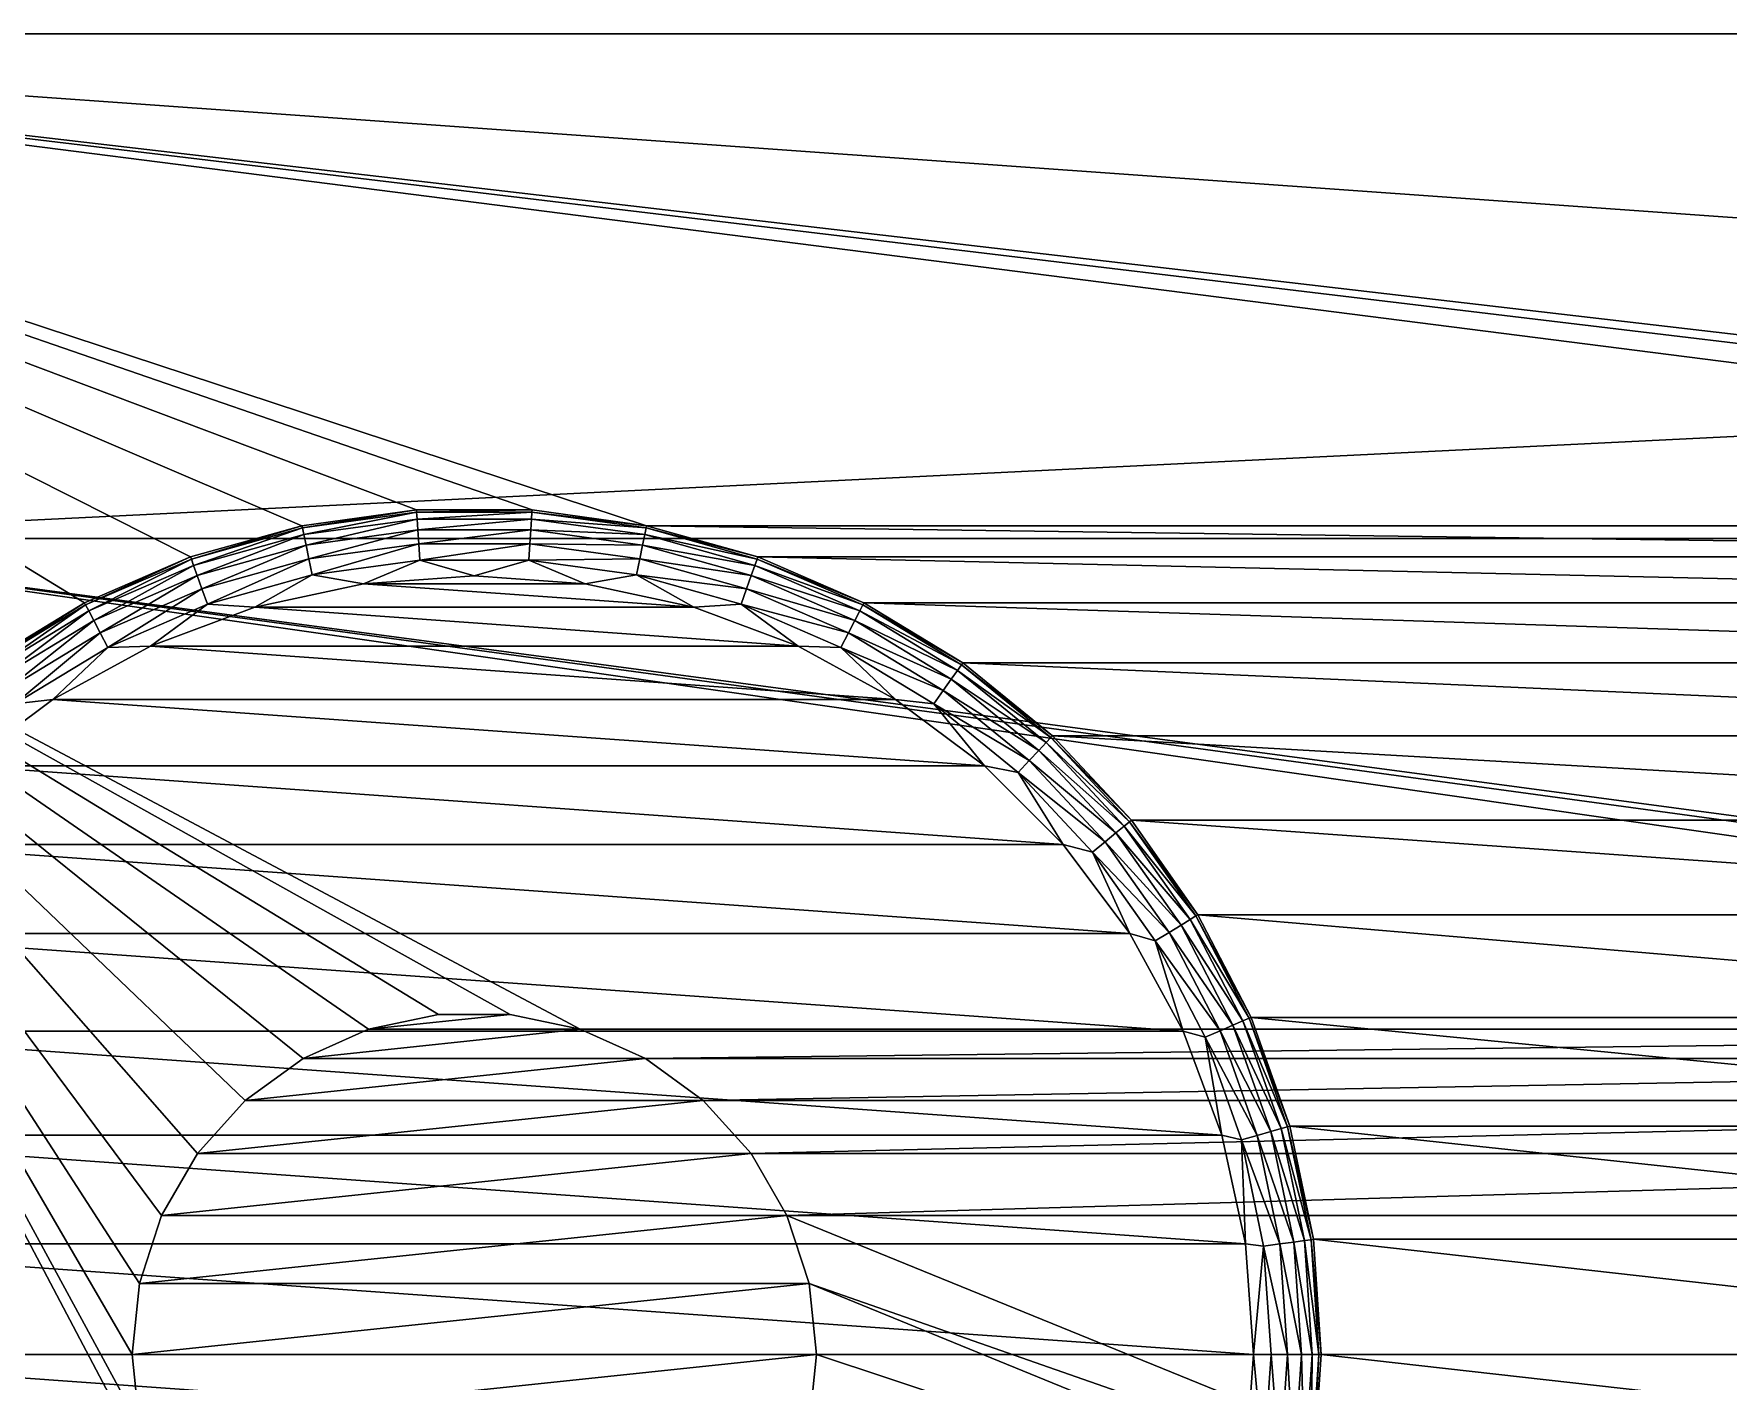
# Model space of a CAD drawing. Extents: x 464 to 15145, y 328 to 7622.
# Drawn here: x 1664 to 3973, y 5786 to 7622 of the extents above; entities that cross this region are included whole.
import ezdxf

# ---------------------------------------------------------------- set-up
doc = ezdxf.new("R2010")
doc.units = 0
doc.layers.get('0').update_dxf_attribs({"linetype": 'CONTINUOUS'})

msp = doc.modelspace()

# ---------------------------------------------------------------- linework, layer by layer
at = {"color": 7}
for points in [[(15145.1, 7622.4), (464.1, 7622.4), (15145.1, 7622.4, -4432), (15145.1, 7622.4)], [(15145.1, 7622.4, -4432), (464.1, 7622.4), (464.1, 7622.4, -4432), (15145.1, 7622.4, -4432)], [(6036.7, 6973.4, -4432), (9572.5, 6973.4, -4432), (464.1, 7622.4, -4432), (6036.7, 6973.4, -4432)], [(464.1, 7622.4, -4432), (9572.5, 6973.4, -4432), (15145.1, 7622.4, -4432), (464.1, 7622.4, -4432)], [(2499.4, 6951.9, -4432), (5723.1, 6951.9, -4432), (464.1, 7622.4, -4432), (2499.4, 6951.9, -4432)], [(464.1, 7622.4, -4432), (5723.1, 6951.9, -4432), (5879.1, 6973.4, -4432), (464.1, 7622.4, -4432)], [(464.1, 7622.4, -4432), (5879.1, 6973.4, -4432), (6036.7, 6973.4, -4432), (464.1, 7622.4, -4432)], [(1599, 6764.8, -4432), (1733.6, 6846.7, -4432), (464.1, 7622.4, -4432), (1599, 6764.8, -4432)], [(464.1, 7622.4, -4432), (1733.6, 6846.7, -4432), (1878.1, 6909.4, -4432), (464.1, 7622.4, -4432)], [(464.1, 7622.4, -4432), (1878.1, 6909.4, -4432), (2029.8, 6951.9, -4432), (464.1, 7622.4, -4432)], [(2029.8, 6951.9, -4432), (2185.8, 6973.4, -4432), (464.1, 7622.4, -4432), (2029.8, 6951.9, -4432)], [(464.1, 7622.4, -4432), (2185.8, 6973.4, -4432), (2343.3, 6973.4, -4432), (464.1, 7622.4, -4432)], [(464.1, 7622.4, -4432), (2343.3, 6973.4, -4432), (2499.4, 6951.9, -4432), (464.1, 7622.4, -4432)], [(1152, 6934.5), (464.1, 7622.4), (15145.1, 7622.4), (1152, 6934.5)], [(1152, 6934.5), (15145.1, 7622.4), (14457.2, 6934.5), (1152, 6934.5)], [(2029.8, 6951.9, -5124.5), (2030.4, 6948.9, -5148.4), (2185.8, 6973.4, -5124.5), (2029.8, 6951.9, -5124.5)], [(2029.8, 6951.9, -4432), (2029.8, 6951.9, -5124.5), (2185.8, 6973.4, -4432), (2029.8, 6951.9, -4432)], [(2185.8, 6973.4, -4432), (2029.8, 6951.9, -5124.5), (2185.8, 6973.4, -5124.5), (2185.8, 6973.4, -4432)], [(2185.8, 6973.4, -5124.5), (2030.4, 6948.9, -5148.4), (2186, 6970.2, -5148.4), (2185.8, 6973.4, -5124.5)], [(2185.8, 6973.4, -5124.5), (2186, 6970.2, -5148.4), (2343.3, 6973.4, -5124.5), (2185.8, 6973.4, -5124.5)], [(2185.8, 6973.4, -4432), (2185.8, 6973.4, -5124.5), (2343.3, 6973.4, -4432), (2185.8, 6973.4, -4432)], [(2343.3, 6973.4, -4432), (2185.8, 6973.4, -5124.5), (2343.3, 6973.4, -5124.5), (2343.3, 6973.4, -4432)], [(2343.3, 6973.4, -5124.5), (2186, 6970.2, -5148.4), (2343.1, 6970.2, -5148.4), (2343.3, 6973.4, -5124.5)], [(2343.3, 6973.4, -5124.5), (2343.1, 6970.2, -5148.4), (2499.4, 6951.9, -5124.5), (2343.3, 6973.4, -5124.5)], [(2343.3, 6973.4, -4432), (2343.3, 6973.4, -5124.5), (2499.4, 6951.9, -4432), (2343.3, 6973.4, -4432)], [(2499.4, 6951.9, -4432), (2343.3, 6973.4, -5124.5), (2499.4, 6951.9, -5124.5), (2499.4, 6951.9, -4432)], [(1878.1, 6909.4, -5124.5), (1879.1, 6906.5, -5148.4), (2029.8, 6951.9, -5124.5), (1878.1, 6909.4, -5124.5)], [(1878.1, 6909.4, -4432), (1878.1, 6909.4, -5124.5), (2029.8, 6951.9, -4432), (1878.1, 6909.4, -4432)], [(2029.8, 6951.9, -4432), (1878.1, 6909.4, -5124.5), (2029.8, 6951.9, -5124.5), (2029.8, 6951.9, -4432)], [(2029.8, 6951.9, -5124.5), (1879.1, 6906.5, -5148.4), (2030.4, 6948.9, -5148.4), (2029.8, 6951.9, -5124.5)], [(2030.4, 6948.9, -5148.4), (2032.3, 6939.8, -5170.7), (2186, 6970.2, -5148.4), (2030.4, 6948.9, -5148.4)], [(2032.3, 6939.8, -5170.7), (2186.7, 6961, -5170.7), (2186, 6970.2, -5148.4), (2032.3, 6939.8, -5170.7)], [(2032.3, 6939.8, -5170.7), (2035.3, 6925.5, -5189.8), (2186.7, 6961, -5170.7), (2032.3, 6939.8, -5170.7)], [(2035.3, 6925.5, -5189.8), (2187.7, 6946.4, -5189.8), (2186.7, 6961, -5170.7), (2035.3, 6925.5, -5189.8)], [(2186, 6970.2, -5148.4), (2186.7, 6961, -5170.7), (2343.1, 6970.2, -5148.4), (2186, 6970.2, -5148.4)], [(2186.7, 6961, -5170.7), (2342.5, 6961, -5170.7), (2343.1, 6970.2, -5148.4), (2186.7, 6961, -5170.7)], [(2186.7, 6961, -5170.7), (2187.7, 6946.4, -5189.8), (2342.5, 6961, -5170.7), (2186.7, 6961, -5170.7)], [(2187.7, 6946.4, -5189.8), (2341.5, 6946.4, -5189.8), (2342.5, 6961, -5170.7), (2187.7, 6946.4, -5189.8)], [(2342.5, 6961, -5170.7), (2341.5, 6946.4, -5189.8), (2496.9, 6939.8, -5170.7), (2342.5, 6961, -5170.7)], [(2343.1, 6970.2, -5148.4), (2342.5, 6961, -5170.7), (2498.8, 6948.9, -5148.4), (2343.1, 6970.2, -5148.4)], [(2342.5, 6961, -5170.7), (2496.9, 6939.8, -5170.7), (2498.8, 6948.9, -5148.4), (2342.5, 6961, -5170.7)], [(2499.4, 6951.9, -5124.5), (2343.1, 6970.2, -5148.4), (2498.8, 6948.9, -5148.4), (2499.4, 6951.9, -5124.5)], [(2499.4, 6951.9, -5124.5), (2498.8, 6948.9, -5148.4), (2651.1, 6909.4, -5124.5), (2499.4, 6951.9, -5124.5)], [(2499.4, 6951.9, -4432), (2499.4, 6951.9, -5124.5), (2651.1, 6909.4, -4432), (2499.4, 6951.9, -4432)], [(2651.1, 6909.4, -4432), (2499.4, 6951.9, -5124.5), (2651.1, 6909.4, -5124.5), (2651.1, 6909.4, -4432)], [(2651.1, 6909.4, -4432), (5571.4, 6909.4, -4432), (2499.4, 6951.9, -4432), (2651.1, 6909.4, -4432)], [(2499.4, 6951.9, -4432), (5571.4, 6909.4, -4432), (5723.1, 6951.9, -4432), (2499.4, 6951.9, -4432)], [(5813.8, 6265.4, -3744.1), (2408.7, 6265.4, -3744.1), (1152, 6934.5, -3744.1), (5813.8, 6265.4, -3744.1)], [(1152, 6934.5, -3744.1), (2408.7, 6265.4, -3744.1), (2313.3, 6285.6, -3744.1), (1152, 6934.5, -3744.1)], [(1152, 6934.5, -3744.1), (2313.3, 6285.6, -3744.1), (2215.8, 6285.6, -3744.1), (1152, 6934.5, -3744.1)], [(14457.2, 6934.5, -3744.1), (6006.6, 6285.6, -3744.1), (1152, 6934.5, -3744.1), (14457.2, 6934.5, -3744.1)], [(1152, 6934.5, -3744.1), (6006.6, 6285.6, -3744.1), (5909.2, 6285.6, -3744.1), (1152, 6934.5, -3744.1)], [(1152, 6934.5, -3744.1), (5909.2, 6285.6, -3744.1), (5813.8, 6265.4, -3744.1), (1152, 6934.5, -3744.1)], [(1152, 6934.5, -3744.1), (1838.6, 5632.3, -3744.1), (1152, 1016, -3744.1), (1152, 6934.5, -3744.1)], [(2215.8, 6285.6, -3744.1), (2120.5, 6265.4, -3744.1), (1152, 6934.5, -3744.1), (2215.8, 6285.6, -3744.1)], [(1152, 6934.5, -3744.1), (2120.5, 6265.4, -3744.1), (2031.4, 6225.7, -3744.1), (1152, 6934.5, -3744.1)], [(1152, 6934.5, -3744.1), (2031.4, 6225.7, -3744.1), (1952.6, 6168.4, -3744.1), (1152, 6934.5, -3744.1)], [(1952.6, 6168.4, -3744.1), (1887.3, 6096, -3744.1), (1152, 6934.5, -3744.1), (1952.6, 6168.4, -3744.1)], [(1152, 6934.5, -3744.1), (1887.3, 6096, -3744.1), (1838.6, 6011.6, -3744.1), (1152, 6934.5, -3744.1)], [(1152, 6934.5, -3744.1), (1838.6, 6011.6, -3744.1), (1808.5, 5918.9, -3744.1), (1152, 6934.5, -3744.1)], [(1808.5, 5918.9, -3744.1), (1798.3, 5821.9, -3744.1), (1152, 6934.5, -3744.1), (1808.5, 5918.9, -3744.1)], [(1152, 6934.5, -3744.1), (1798.3, 5821.9, -3744.1), (1808.5, 5725, -3744.1), (1152, 6934.5, -3744.1)], [(1152, 6934.5, -3744.1), (1808.5, 5725, -3744.1), (1838.6, 5632.3, -3744.1), (1152, 6934.5, -3744.1)], [(1152, 6934.5), (14457.2, 6934.5), (1152, 6934.5, -3744.1), (1152, 6934.5)], [(1152, 6934.5, -3744.1), (14457.2, 6934.5), (14457.2, 6934.5, -3744.1), (1152, 6934.5, -3744.1)], [(1879.1, 6906.5, -5148.4), (1882.2, 6897.8, -5170.7), (2030.4, 6948.9, -5148.4), (1879.1, 6906.5, -5148.4)], [(1882.2, 6897.8, -5170.7), (2032.3, 6939.8, -5170.7), (2030.4, 6948.9, -5148.4), (1882.2, 6897.8, -5170.7)], [(1882.2, 6897.8, -5170.7), (1887.1, 6884, -5189.8), (2032.3, 6939.8, -5170.7), (1882.2, 6897.8, -5170.7)], [(1887.1, 6884, -5189.8), (2035.3, 6925.5, -5189.8), (2032.3, 6939.8, -5170.7), (1887.1, 6884, -5189.8)], [(2035.3, 6925.5, -5189.8), (2039.1, 6906.7, -5204.5), (2187.7, 6946.4, -5189.8), (2035.3, 6925.5, -5189.8)], [(2039.1, 6906.7, -5204.5), (2189, 6927.3, -5204.5), (2187.7, 6946.4, -5189.8), (2039.1, 6906.7, -5204.5)], [(2039.1, 6906.7, -5204.5), (2043.7, 6884.9, -5213.7), (2189, 6927.3, -5204.5), (2039.1, 6906.7, -5204.5)], [(2043.7, 6884.9, -5213.7), (2190.5, 6905.1, -5213.7), (2189, 6927.3, -5204.5), (2043.7, 6884.9, -5213.7)], [(2187.7, 6946.4, -5189.8), (2189, 6927.3, -5204.5), (2341.5, 6946.4, -5189.8), (2187.7, 6946.4, -5189.8)], [(2189, 6927.3, -5204.5), (2340.2, 6927.3, -5204.5), (2341.5, 6946.4, -5189.8), (2189, 6927.3, -5204.5)], [(2189, 6927.3, -5204.5), (2190.5, 6905.1, -5213.7), (2340.2, 6927.3, -5204.5), (2189, 6927.3, -5204.5)], [(2190.5, 6905.1, -5213.7), (2338.7, 6905.1, -5213.7), (2340.2, 6927.3, -5204.5), (2190.5, 6905.1, -5213.7)], [(2340.2, 6927.3, -5204.5), (2338.7, 6905.1, -5213.7), (2490, 6906.7, -5204.5), (2340.2, 6927.3, -5204.5)], [(2341.5, 6946.4, -5189.8), (2340.2, 6927.3, -5204.5), (2493.9, 6925.5, -5189.8), (2341.5, 6946.4, -5189.8)], [(2340.2, 6927.3, -5204.5), (2490, 6906.7, -5204.5), (2493.9, 6925.5, -5189.8), (2340.2, 6927.3, -5204.5)], [(2341.5, 6946.4, -5189.8), (2493.9, 6925.5, -5189.8), (2496.9, 6939.8, -5170.7), (2341.5, 6946.4, -5189.8)], [(2496.9, 6939.8, -5170.7), (2493.9, 6925.5, -5189.8), (2646.9, 6897.8, -5170.7), (2496.9, 6939.8, -5170.7)], [(2498.8, 6948.9, -5148.4), (2496.9, 6939.8, -5170.7), (2650, 6906.5, -5148.4), (2498.8, 6948.9, -5148.4)], [(2496.9, 6939.8, -5170.7), (2646.9, 6897.8, -5170.7), (2650, 6906.5, -5148.4), (2496.9, 6939.8, -5170.7)], [(2651.1, 6909.4, -5124.5), (2498.8, 6948.9, -5148.4), (2650, 6906.5, -5148.4), (2651.1, 6909.4, -5124.5)], [(1733.6, 6846.7, -5124.5), (1735, 6843.9, -5148.4), (1878.1, 6909.4, -5124.5), (1733.6, 6846.7, -5124.5)], [(1733.6, 6846.7, -4432), (1733.6, 6846.7, -5124.5), (1878.1, 6909.4, -4432), (1733.6, 6846.7, -4432)], [(1878.1, 6909.4, -4432), (1733.6, 6846.7, -5124.5), (1878.1, 6909.4, -5124.5), (1878.1, 6909.4, -4432)], [(1878.1, 6909.4, -5124.5), (1735, 6843.9, -5148.4), (1879.1, 6906.5, -5148.4), (1878.1, 6909.4, -5124.5)], [(1735, 6843.9, -5148.4), (1739.3, 6835.7, -5170.7), (1879.1, 6906.5, -5148.4), (1735, 6843.9, -5148.4)], [(1739.3, 6835.7, -5170.7), (1882.2, 6897.8, -5170.7), (1879.1, 6906.5, -5148.4), (1739.3, 6835.7, -5170.7)], [(1887.1, 6884, -5189.8), (1893.5, 6865.9, -5204.5), (2035.3, 6925.5, -5189.8), (1887.1, 6884, -5189.8)], [(1893.5, 6865.9, -5204.5), (2039.1, 6906.7, -5204.5), (2035.3, 6925.5, -5189.8), (1893.5, 6865.9, -5204.5)], [(1893.5, 6865.9, -5204.5), (1901, 6844.9, -5213.7), (2039.1, 6906.7, -5204.5), (1893.5, 6865.9, -5204.5)], [(1901, 6844.9, -5213.7), (2043.7, 6884.9, -5213.7), (2039.1, 6906.7, -5204.5), (1901, 6844.9, -5213.7)], [(2043.7, 6884.9, -5213.7), (2113.5, 6872.9, -5216.8), (2190.5, 6905.1, -5213.7), (2043.7, 6884.9, -5213.7)], [(2113.5, 6872.9, -5216.8), (2264.6, 6883.7, -5216.8), (2190.5, 6905.1, -5213.7), (2113.5, 6872.9, -5216.8)], [(2190.5, 6905.1, -5213.7), (2264.6, 6883.7, -5216.8), (2338.7, 6905.1, -5213.7), (2190.5, 6905.1, -5213.7)], [(2264.6, 6883.7, -5216.8), (2415.7, 6872.9, -5216.8), (2338.7, 6905.1, -5213.7), (2264.6, 6883.7, -5216.8)], [(2338.7, 6905.1, -5213.7), (2485.5, 6884.9, -5213.7), (2490, 6906.7, -5204.5), (2338.7, 6905.1, -5213.7)], [(2338.7, 6905.1, -5213.7), (2415.7, 6872.9, -5216.8), (2485.5, 6884.9, -5213.7), (2338.7, 6905.1, -5213.7)], [(2490, 6906.7, -5204.5), (2485.5, 6884.9, -5213.7), (2635.6, 6865.9, -5204.5), (2490, 6906.7, -5204.5)], [(2493.9, 6925.5, -5189.8), (2490, 6906.7, -5204.5), (2642, 6884, -5189.8), (2493.9, 6925.5, -5189.8)], [(2490, 6906.7, -5204.5), (2635.6, 6865.9, -5204.5), (2642, 6884, -5189.8), (2490, 6906.7, -5204.5)], [(2493.9, 6925.5, -5189.8), (2642, 6884, -5189.8), (2646.9, 6897.8, -5170.7), (2493.9, 6925.5, -5189.8)], [(2650, 6906.5, -5148.4), (2646.9, 6897.8, -5170.7), (2794.1, 6843.9, -5148.4), (2650, 6906.5, -5148.4)], [(2651.1, 6909.4, -5124.5), (2650, 6906.5, -5148.4), (2795.6, 6846.7, -5124.5), (2651.1, 6909.4, -5124.5)], [(2795.6, 6846.7, -5124.5), (2650, 6906.5, -5148.4), (2794.1, 6843.9, -5148.4), (2795.6, 6846.7, -5124.5)], [(2651.1, 6909.4, -4432), (2651.1, 6909.4, -5124.5), (2795.6, 6846.7, -4432), (2651.1, 6909.4, -4432)], [(2795.6, 6846.7, -4432), (2651.1, 6909.4, -5124.5), (2795.6, 6846.7, -5124.5), (2795.6, 6846.7, -4432)], [(2795.6, 6846.7, -4432), (5426.9, 6846.7, -4432), (2651.1, 6909.4, -4432), (2795.6, 6846.7, -4432)], [(2651.1, 6909.4, -4432), (5426.9, 6846.7, -4432), (5571.4, 6909.4, -4432), (2651.1, 6909.4, -4432)], [(1739.3, 6835.7, -5170.7), (1746, 6822.7, -5189.8), (1882.2, 6897.8, -5170.7), (1739.3, 6835.7, -5170.7)], [(1746, 6822.7, -5189.8), (1887.1, 6884, -5189.8), (1882.2, 6897.8, -5170.7), (1746, 6822.7, -5189.8)], [(1746, 6822.7, -5189.8), (1754.8, 6805.7, -5204.5), (1887.1, 6884, -5189.8), (1746, 6822.7, -5189.8)], [(1754.8, 6805.7, -5204.5), (1893.5, 6865.9, -5204.5), (1887.1, 6884, -5189.8), (1754.8, 6805.7, -5204.5)], [(1901, 6844.9, -5213.7), (1965.4, 6840.7, -5216.8), (2043.7, 6884.9, -5213.7), (1901, 6844.9, -5213.7)], [(1965.4, 6840.7, -5216.8), (2113.5, 6872.9, -5216.8), (2043.7, 6884.9, -5213.7), (1965.4, 6840.7, -5216.8)], [(2113.5, 6872.9, -5216.8), (2415.7, 6872.9, -5216.8), (2264.6, 6883.7, -5216.8), (2113.5, 6872.9, -5216.8)], [(2415.7, 6872.9, -5216.8), (2563.7, 6840.7, -5216.8), (2485.5, 6884.9, -5213.7), (2415.7, 6872.9, -5216.8)], [(2485.5, 6884.9, -5213.7), (2563.7, 6840.7, -5216.8), (2628.2, 6844.9, -5213.7), (2485.5, 6884.9, -5213.7)], [(2485.5, 6884.9, -5213.7), (2628.2, 6844.9, -5213.7), (2635.6, 6865.9, -5204.5), (2485.5, 6884.9, -5213.7)], [(2642, 6884, -5189.8), (2635.6, 6865.9, -5204.5), (2783.1, 6822.7, -5189.8), (2642, 6884, -5189.8)], [(2646.9, 6897.8, -5170.7), (2642, 6884, -5189.8), (2789.9, 6835.7, -5170.7), (2646.9, 6897.8, -5170.7)], [(2642, 6884, -5189.8), (2783.1, 6822.7, -5189.8), (2789.9, 6835.7, -5170.7), (2642, 6884, -5189.8)], [(2646.9, 6897.8, -5170.7), (2789.9, 6835.7, -5170.7), (2794.1, 6843.9, -5148.4), (2646.9, 6897.8, -5170.7)], [(1754.8, 6805.7, -5204.5), (1765.1, 6785.9, -5213.7), (1893.5, 6865.9, -5204.5), (1754.8, 6805.7, -5204.5)], [(1765.1, 6785.9, -5213.7), (1901, 6844.9, -5213.7), (1893.5, 6865.9, -5204.5), (1765.1, 6785.9, -5213.7)], [(1965.4, 6840.7, -5216.8), (2563.7, 6840.7, -5216.8), (2113.5, 6872.9, -5216.8), (1965.4, 6840.7, -5216.8)], [(2113.5, 6872.9, -5216.8), (2563.7, 6840.7, -5216.8), (2415.7, 6872.9, -5216.8), (2113.5, 6872.9, -5216.8)], [(2635.6, 6865.9, -5204.5), (2628.2, 6844.9, -5213.7), (2774.3, 6805.7, -5204.5), (2635.6, 6865.9, -5204.5)], [(2635.6, 6865.9, -5204.5), (2774.3, 6805.7, -5204.5), (2783.1, 6822.7, -5189.8), (2635.6, 6865.9, -5204.5)], [(1599, 6764.8, -5124.5), (1600.8, 6762.3, -5148.4), (1733.6, 6846.7, -5124.5), (1599, 6764.8, -5124.5)], [(1599, 6764.8, -4432), (1599, 6764.8, -5124.5), (1733.6, 6846.7, -4432), (1599, 6764.8, -4432)], [(1733.6, 6846.7, -4432), (1599, 6764.8, -5124.5), (1733.6, 6846.7, -5124.5), (1733.6, 6846.7, -4432)], [(1733.6, 6846.7, -5124.5), (1600.8, 6762.3, -5148.4), (1735, 6843.9, -5148.4), (1733.6, 6846.7, -5124.5)], [(1600.8, 6762.3, -5148.4), (1606.1, 6754.7, -5170.7), (1735, 6843.9, -5148.4), (1600.8, 6762.3, -5148.4)], [(1606.1, 6754.7, -5170.7), (1739.3, 6835.7, -5170.7), (1735, 6843.9, -5148.4), (1606.1, 6754.7, -5170.7)], [(1606.1, 6754.7, -5170.7), (1614.6, 6742.7, -5189.8), (1739.3, 6835.7, -5170.7), (1606.1, 6754.7, -5170.7)], [(1614.6, 6742.7, -5189.8), (1746, 6822.7, -5189.8), (1739.3, 6835.7, -5170.7), (1614.6, 6742.7, -5189.8)], [(1765.1, 6785.9, -5213.7), (1823.5, 6787.8, -5216.8), (1901, 6844.9, -5213.7), (1765.1, 6785.9, -5213.7)], [(1823.5, 6787.8, -5216.8), (1965.4, 6840.7, -5216.8), (1901, 6844.9, -5213.7), (1823.5, 6787.8, -5216.8)], [(1823.5, 6787.8, -5216.8), (2705.7, 6787.8, -5216.8), (1965.4, 6840.7, -5216.8), (1823.5, 6787.8, -5216.8)], [(1965.4, 6840.7, -5216.8), (2705.7, 6787.8, -5216.8), (2563.7, 6840.7, -5216.8), (1965.4, 6840.7, -5216.8)], [(2563.7, 6840.7, -5216.8), (2705.7, 6787.8, -5216.8), (2628.2, 6844.9, -5213.7), (2563.7, 6840.7, -5216.8)], [(2628.2, 6844.9, -5213.7), (2705.7, 6787.8, -5216.8), (2764.1, 6785.9, -5213.7), (2628.2, 6844.9, -5213.7)], [(2628.2, 6844.9, -5213.7), (2764.1, 6785.9, -5213.7), (2774.3, 6805.7, -5204.5), (2628.2, 6844.9, -5213.7)], [(2789.9, 6835.7, -5170.7), (2783.1, 6822.7, -5189.8), (2923, 6754.7, -5170.7), (2789.9, 6835.7, -5170.7)], [(2794.1, 6843.9, -5148.4), (2789.9, 6835.7, -5170.7), (2928.3, 6762.3, -5148.4), (2794.1, 6843.9, -5148.4)], [(2789.9, 6835.7, -5170.7), (2923, 6754.7, -5170.7), (2928.3, 6762.3, -5148.4), (2789.9, 6835.7, -5170.7)], [(2795.6, 6846.7, -5124.5), (2794.1, 6843.9, -5148.4), (2930.2, 6764.8, -5124.5), (2795.6, 6846.7, -5124.5)], [(2930.2, 6764.8, -5124.5), (2794.1, 6843.9, -5148.4), (2928.3, 6762.3, -5148.4), (2930.2, 6764.8, -5124.5)], [(2795.6, 6846.7, -4432), (2795.6, 6846.7, -5124.5), (2930.2, 6764.8, -4432), (2795.6, 6846.7, -4432)], [(2930.2, 6764.8, -4432), (2795.6, 6846.7, -5124.5), (2930.2, 6764.8, -5124.5), (2930.2, 6764.8, -4432)], [(2930.2, 6764.8, -4432), (5292.3, 6764.8, -4432), (2795.6, 6846.7, -4432), (2930.2, 6764.8, -4432)], [(2795.6, 6846.7, -4432), (5292.3, 6764.8, -4432), (5426.9, 6846.7, -4432), (2795.6, 6846.7, -4432)], [(1614.6, 6742.7, -5189.8), (1625.6, 6727.1, -5204.5), (1746, 6822.7, -5189.8), (1614.6, 6742.7, -5189.8)], [(1625.6, 6727.1, -5204.5), (1754.8, 6805.7, -5204.5), (1746, 6822.7, -5189.8), (1625.6, 6727.1, -5204.5)], [(2783.1, 6822.7, -5189.8), (2774.3, 6805.7, -5204.5), (2914.6, 6742.7, -5189.8), (2783.1, 6822.7, -5189.8)], [(2783.1, 6822.7, -5189.8), (2914.6, 6742.7, -5189.8), (2923, 6754.7, -5170.7), (2783.1, 6822.7, -5189.8)], [(1625.6, 6727.1, -5204.5), (1638.5, 6708.9, -5213.7), (1754.8, 6805.7, -5204.5), (1625.6, 6727.1, -5204.5)], [(1638.5, 6708.9, -5213.7), (1765.1, 6785.9, -5213.7), (1754.8, 6805.7, -5204.5), (1638.5, 6708.9, -5213.7)], [(1690.5, 6715.2, -5216.8), (1823.5, 6787.8, -5216.8), (1765.1, 6785.9, -5213.7), (1690.5, 6715.2, -5216.8)], [(1690.5, 6715.2, -5216.8), (2838.6, 6715.2, -5216.8), (1823.5, 6787.8, -5216.8), (1690.5, 6715.2, -5216.8)], [(1823.5, 6787.8, -5216.8), (2838.6, 6715.2, -5216.8), (2705.7, 6787.8, -5216.8), (1823.5, 6787.8, -5216.8)], [(2705.7, 6787.8, -5216.8), (2838.6, 6715.2, -5216.8), (2764.1, 6785.9, -5213.7), (2705.7, 6787.8, -5216.8)], [(2774.3, 6805.7, -5204.5), (2764.1, 6785.9, -5213.7), (2903.5, 6727.1, -5204.5), (2774.3, 6805.7, -5204.5)], [(2774.3, 6805.7, -5204.5), (2903.5, 6727.1, -5204.5), (2914.6, 6742.7, -5189.8), (2774.3, 6805.7, -5204.5)], [(1638.5, 6708.9, -5213.7), (1690.5, 6715.2, -5216.8), (1765.1, 6785.9, -5213.7), (1638.5, 6708.9, -5213.7)], [(2764.1, 6785.9, -5213.7), (2838.6, 6715.2, -5216.8), (2890.7, 6708.9, -5213.7), (2764.1, 6785.9, -5213.7)], [(2764.1, 6785.9, -5213.7), (2890.7, 6708.9, -5213.7), (2903.5, 6727.1, -5204.5), (2764.1, 6785.9, -5213.7)], [(2930.2, 6764.8, -5124.5), (2928.3, 6762.3, -5148.4), (3052.4, 6665.4, -5124.5), (2930.2, 6764.8, -5124.5)], [(2930.2, 6764.8, -4432), (2930.2, 6764.8, -5124.5), (3052.4, 6665.4, -4432), (2930.2, 6764.8, -4432)], [(3052.4, 6665.4, -4432), (2930.2, 6764.8, -5124.5), (3052.4, 6665.4, -5124.5), (3052.4, 6665.4, -4432)], [(3052.4, 6665.4, -4432), (5170.1, 6665.4, -4432), (2930.2, 6764.8, -4432), (3052.4, 6665.4, -4432)], [(2930.2, 6764.8, -4432), (5170.1, 6665.4, -4432), (5292.3, 6764.8, -4432), (2930.2, 6764.8, -4432)], [(2914.6, 6742.7, -5189.8), (2903.5, 6727.1, -5204.5), (3033.9, 6645.6, -5189.8), (2914.6, 6742.7, -5189.8)], [(2923, 6754.7, -5170.7), (2914.6, 6742.7, -5189.8), (3043.9, 6656.4, -5170.7), (2923, 6754.7, -5170.7)], [(2914.6, 6742.7, -5189.8), (3033.9, 6645.6, -5189.8), (3043.9, 6656.4, -5170.7), (2914.6, 6742.7, -5189.8)], [(2928.3, 6762.3, -5148.4), (2923, 6754.7, -5170.7), (3050.2, 6663.1, -5148.4), (2928.3, 6762.3, -5148.4)], [(2923, 6754.7, -5170.7), (3043.9, 6656.4, -5170.7), (3050.2, 6663.1, -5148.4), (2923, 6754.7, -5170.7)], [(3052.4, 6665.4, -5124.5), (2928.3, 6762.3, -5148.4), (3050.2, 6663.1, -5148.4), (3052.4, 6665.4, -5124.5)], [(2903.5, 6727.1, -5204.5), (2890.7, 6708.9, -5213.7), (3020.8, 6631.7, -5204.5), (2903.5, 6727.1, -5204.5)], [(2903.5, 6727.1, -5204.5), (3020.8, 6631.7, -5204.5), (3033.9, 6645.6, -5189.8), (2903.5, 6727.1, -5204.5)], [(1569.2, 6624.4, -5216.8), (1690.5, 6715.2, -5216.8), (1638.5, 6708.9, -5213.7), (1569.2, 6624.4, -5216.8)], [(1569.2, 6624.4, -5216.8), (2959.9, 6624.4, -5216.8), (1690.5, 6715.2, -5216.8), (1569.2, 6624.4, -5216.8)], [(1690.5, 6715.2, -5216.8), (2959.9, 6624.4, -5216.8), (2838.6, 6715.2, -5216.8), (1690.5, 6715.2, -5216.8)], [(2838.6, 6715.2, -5216.8), (2959.9, 6624.4, -5216.8), (2890.7, 6708.9, -5213.7), (2838.6, 6715.2, -5216.8)], [(2890.7, 6708.9, -5213.7), (2959.9, 6624.4, -5216.8), (3005.6, 6615.4, -5213.7), (2890.7, 6708.9, -5213.7)], [(2890.7, 6708.9, -5213.7), (3005.6, 6615.4, -5213.7), (3020.8, 6631.7, -5204.5), (2890.7, 6708.9, -5213.7)], [(3043.9, 6656.4, -5170.7), (3033.9, 6645.6, -5189.8), (3150.3, 6542.5, -5170.7), (3043.9, 6656.4, -5170.7)], [(3050.2, 6663.1, -5148.4), (3043.9, 6656.4, -5170.7), (3157.4, 6548.3, -5148.4), (3050.2, 6663.1, -5148.4)], [(3043.9, 6656.4, -5170.7), (3150.3, 6542.5, -5170.7), (3157.4, 6548.3, -5148.4), (3043.9, 6656.4, -5170.7)], [(3052.4, 6665.4, -5124.5), (3050.2, 6663.1, -5148.4), (3159.9, 6550.3, -5124.5), (3052.4, 6665.4, -5124.5)], [(3159.9, 6550.3, -5124.5), (3050.2, 6663.1, -5148.4), (3157.4, 6548.3, -5148.4), (3159.9, 6550.3, -5124.5)], [(3052.4, 6665.4, -4432), (3052.4, 6665.4, -5124.5), (3159.9, 6550.3, -4432), (3052.4, 6665.4, -4432)], [(3159.9, 6550.3, -4432), (3052.4, 6665.4, -5124.5), (3159.9, 6550.3, -5124.5), (3159.9, 6550.3, -4432)], [(3159.9, 6550.3, -4432), (5062.6, 6550.3, -4432), (3052.4, 6665.4, -4432), (3159.9, 6550.3, -4432)], [(3052.4, 6665.4, -4432), (5062.6, 6550.3, -4432), (5170.1, 6665.4, -4432), (3052.4, 6665.4, -4432)], [(3020.8, 6631.7, -5204.5), (3005.6, 6615.4, -5213.7), (3124.1, 6521.2, -5204.5), (3020.8, 6631.7, -5204.5)], [(3033.9, 6645.6, -5189.8), (3020.8, 6631.7, -5204.5), (3138.9, 6533.2, -5189.8), (3033.9, 6645.6, -5189.8)], [(3020.8, 6631.7, -5204.5), (3124.1, 6521.2, -5204.5), (3138.9, 6533.2, -5189.8), (3020.8, 6631.7, -5204.5)], [(3033.9, 6645.6, -5189.8), (3138.9, 6533.2, -5189.8), (3150.3, 6542.5, -5170.7), (3033.9, 6645.6, -5189.8)], [(1462.1, 6517.3, -5216.8), (3067.1, 6517.3, -5216.8), (1569.2, 6624.4, -5216.8), (1462.1, 6517.3, -5216.8)], [(1569.2, 6624.4, -5216.8), (3067.1, 6517.3, -5216.8), (2959.9, 6624.4, -5216.8), (1569.2, 6624.4, -5216.8)], [(2959.9, 6624.4, -5216.8), (3067.1, 6517.3, -5216.8), (3005.6, 6615.4, -5213.7), (2959.9, 6624.4, -5216.8)], [(3005.6, 6615.4, -5213.7), (3067.1, 6517.3, -5216.8), (3106.8, 6507.1, -5213.7), (3005.6, 6615.4, -5213.7)], [(3005.6, 6615.4, -5213.7), (3106.8, 6507.1, -5213.7), (3124.1, 6521.2, -5204.5), (3005.6, 6615.4, -5213.7)], [(3150.3, 6542.5, -5170.7), (3138.9, 6533.2, -5189.8), (3240.1, 6415.2, -5170.7), (3150.3, 6542.5, -5170.7)], [(3157.4, 6548.3, -5148.4), (3150.3, 6542.5, -5170.7), (3248, 6420, -5148.4), (3157.4, 6548.3, -5148.4)], [(3150.3, 6542.5, -5170.7), (3240.1, 6415.2, -5170.7), (3248, 6420, -5148.4), (3150.3, 6542.5, -5170.7)], [(3159.9, 6550.3, -5124.5), (3157.4, 6548.3, -5148.4), (3250.7, 6421.6, -5124.5), (3159.9, 6550.3, -5124.5)], [(3250.7, 6421.6, -5124.5), (3157.4, 6548.3, -5148.4), (3248, 6420, -5148.4), (3250.7, 6421.6, -5124.5)], [(3159.9, 6550.3, -4432), (3159.9, 6550.3, -5124.5), (3250.7, 6421.6, -4432), (3159.9, 6550.3, -4432)], [(3250.7, 6421.6, -4432), (3159.9, 6550.3, -5124.5), (3250.7, 6421.6, -5124.5), (3250.7, 6421.6, -4432)], [(3250.7, 6421.6, -4432), (4971.8, 6421.6, -4432), (3159.9, 6550.3, -4432), (3250.7, 6421.6, -4432)], [(3159.9, 6550.3, -4432), (4971.8, 6421.6, -4432), (5062.6, 6550.3, -4432), (3159.9, 6550.3, -4432)], [(1371.3, 6396, -5216.8), (3157.8, 6396, -5216.8), (1462.1, 6517.3, -5216.8), (1371.3, 6396, -5216.8)], [(1462.1, 6517.3, -5216.8), (3157.8, 6396, -5216.8), (3067.1, 6517.3, -5216.8), (1462.1, 6517.3, -5216.8)], [(3067.1, 6517.3, -5216.8), (3157.8, 6396, -5216.8), (3106.8, 6507.1, -5213.7), (3067.1, 6517.3, -5216.8)], [(3124.1, 6521.2, -5204.5), (3106.8, 6507.1, -5213.7), (3211.3, 6397.6, -5204.5), (3124.1, 6521.2, -5204.5)], [(3138.9, 6533.2, -5189.8), (3124.1, 6521.2, -5204.5), (3227.6, 6407.5, -5189.8), (3138.9, 6533.2, -5189.8)], [(3124.1, 6521.2, -5204.5), (3211.3, 6397.6, -5204.5), (3227.6, 6407.5, -5189.8), (3124.1, 6521.2, -5204.5)], [(3138.9, 6533.2, -5189.8), (3227.6, 6407.5, -5189.8), (3240.1, 6415.2, -5170.7), (3138.9, 6533.2, -5189.8)], [(3106.8, 6507.1, -5213.7), (3157.8, 6396, -5216.8), (3192.2, 6386, -5213.7), (3106.8, 6507.1, -5213.7)], [(3106.8, 6507.1, -5213.7), (3192.2, 6386, -5213.7), (3211.3, 6397.6, -5204.5), (3106.8, 6507.1, -5213.7)], [(3248, 6420, -5148.4), (3240.1, 6415.2, -5170.7), (3320.3, 6280.5, -5148.4), (3248, 6420, -5148.4)], [(3250.7, 6421.6, -5124.5), (3248, 6420, -5148.4), (3323.2, 6281.7, -5124.5), (3250.7, 6421.6, -5124.5)], [(3323.2, 6281.7, -5124.5), (3248, 6420, -5148.4), (3320.3, 6280.5, -5148.4), (3323.2, 6281.7, -5124.5)], [(3250.7, 6421.6, -4432), (3250.7, 6421.6, -5124.5), (3323.2, 6281.7, -4432), (3250.7, 6421.6, -4432)], [(3323.2, 6281.7, -4432), (3250.7, 6421.6, -5124.5), (3323.2, 6281.7, -5124.5), (3323.2, 6281.7, -4432)], [(3323.2, 6281.7, -4432), (4899.3, 6281.7, -4432), (3250.7, 6421.6, -4432), (3323.2, 6281.7, -4432)], [(3250.7, 6421.6, -4432), (4899.3, 6281.7, -4432), (4971.8, 6421.6, -4432), (3250.7, 6421.6, -4432)], [(1298.7, 6263, -5216.8), (3230.5, 6263, -5216.8), (1371.3, 6396, -5216.8), (1298.7, 6263, -5216.8)], [(1371.3, 6396, -5216.8), (3230.5, 6263, -5216.8), (3157.8, 6396, -5216.8), (1371.3, 6396, -5216.8)], [(3157.8, 6396, -5216.8), (3230.5, 6263, -5216.8), (3192.2, 6386, -5213.7), (3157.8, 6396, -5216.8)], [(3211.3, 6397.6, -5204.5), (3192.2, 6386, -5213.7), (3280.8, 6263.3, -5204.5), (3211.3, 6397.6, -5204.5)], [(3227.6, 6407.5, -5189.8), (3211.3, 6397.6, -5204.5), (3298.4, 6271, -5189.8), (3227.6, 6407.5, -5189.8)], [(3211.3, 6397.6, -5204.5), (3280.8, 6263.3, -5204.5), (3298.4, 6271, -5189.8), (3211.3, 6397.6, -5204.5)], [(3240.1, 6415.2, -5170.7), (3227.6, 6407.5, -5189.8), (3311.8, 6276.8, -5170.7), (3240.1, 6415.2, -5170.7)], [(3227.6, 6407.5, -5189.8), (3298.4, 6271, -5189.8), (3311.8, 6276.8, -5170.7), (3227.6, 6407.5, -5189.8)], [(3240.1, 6415.2, -5170.7), (3311.8, 6276.8, -5170.7), (3320.3, 6280.5, -5148.4), (3240.1, 6415.2, -5170.7)], [(3192.2, 6386, -5213.7), (3230.5, 6263, -5216.8), (3260.4, 6254.5, -5213.7), (3192.2, 6386, -5213.7)], [(3192.2, 6386, -5213.7), (3260.4, 6254.5, -5213.7), (3280.8, 6263.3, -5204.5), (3192.2, 6386, -5213.7)], [(2215.8, 6285.6, -3744.1), (2215.8, 6285.6, -4528.9), (2120.5, 6265.4, -4528.9), (2215.8, 6285.6, -3744.1)], [(2215.8, 6285.6, -3744.1), (2120.5, 6265.4, -4528.9), (2120.5, 6265.4, -3744.1), (2215.8, 6285.6, -3744.1)], [(2408.7, 6265.4, -4528.9), (2120.5, 6265.4, -4528.9), (2313.3, 6285.6, -4528.9), (2408.7, 6265.4, -4528.9)], [(2313.3, 6285.6, -4528.9), (2120.5, 6265.4, -4528.9), (2215.8, 6285.6, -4528.9), (2313.3, 6285.6, -4528.9)], [(2313.3, 6285.6, -3744.1), (2313.3, 6285.6, -4528.9), (2215.8, 6285.6, -4528.9), (2313.3, 6285.6, -3744.1)], [(2313.3, 6285.6, -3744.1), (2215.8, 6285.6, -4528.9), (2215.8, 6285.6, -3744.1), (2313.3, 6285.6, -3744.1)], [(2408.7, 6265.4, -3744.1), (2408.7, 6265.4, -4528.9), (2313.3, 6285.6, -4528.9), (2408.7, 6265.4, -3744.1)], [(2408.7, 6265.4, -3744.1), (2313.3, 6285.6, -4528.9), (2313.3, 6285.6, -3744.1), (2408.7, 6265.4, -3744.1)], [(3320.3, 6280.5, -5148.4), (3311.8, 6276.8, -5170.7), (3372.9, 6132.4, -5148.4), (3320.3, 6280.5, -5148.4)], [(3323.2, 6281.7, -5124.5), (3320.3, 6280.5, -5148.4), (3375.9, 6133.3, -5124.5), (3323.2, 6281.7, -5124.5)], [(3375.9, 6133.3, -5124.5), (3320.3, 6280.5, -5148.4), (3372.9, 6132.4, -5148.4), (3375.9, 6133.3, -5124.5)], [(3323.2, 6281.7, -4432), (3323.2, 6281.7, -5124.5), (3375.9, 6133.3, -4432), (3323.2, 6281.7, -4432)], [(3375.9, 6133.3, -4432), (3323.2, 6281.7, -5124.5), (3375.9, 6133.3, -5124.5), (3375.9, 6133.3, -4432)], [(3375.9, 6133.3, -4432), (4846.5, 6133.3, -4432), (3323.2, 6281.7, -4432), (3375.9, 6133.3, -4432)], [(3323.2, 6281.7, -4432), (4846.5, 6133.3, -4432), (4899.3, 6281.7, -4432), (3323.2, 6281.7, -4432)], [(1245.8, 6121.1, -5216.8), (3283.4, 6121.1, -5216.8), (1298.7, 6263, -5216.8), (1245.8, 6121.1, -5216.8)], [(1298.7, 6263, -5216.8), (3283.4, 6121.1, -5216.8), (3230.5, 6263, -5216.8), (1298.7, 6263, -5216.8)], [(2120.5, 6265.4, -3744.1), (2120.5, 6265.4, -4528.9), (2031.4, 6225.7, -4528.9), (2120.5, 6265.4, -3744.1)], [(2120.5, 6265.4, -3744.1), (2031.4, 6225.7, -4528.9), (2031.4, 6225.7, -3744.1), (2120.5, 6265.4, -3744.1)], [(2497.7, 6225.7, -4528.9), (2031.4, 6225.7, -4528.9), (2408.7, 6265.4, -4528.9), (2497.7, 6225.7, -4528.9)], [(2408.7, 6265.4, -4528.9), (2031.4, 6225.7, -4528.9), (2120.5, 6265.4, -4528.9), (2408.7, 6265.4, -4528.9)], [(5813.8, 6265.4, -3744.1), (2497.7, 6225.7, -3744.1), (2408.7, 6265.4, -3744.1), (5813.8, 6265.4, -3744.1)], [(2497.7, 6225.7, -3744.1), (2497.7, 6225.7, -4528.9), (2408.7, 6265.4, -4528.9), (2497.7, 6225.7, -3744.1)], [(2497.7, 6225.7, -3744.1), (2408.7, 6265.4, -4528.9), (2408.7, 6265.4, -3744.1), (2497.7, 6225.7, -3744.1)], [(5724.8, 6225.7, -3744.1), (2497.7, 6225.7, -3744.1), (5813.8, 6265.4, -3744.1), (5724.8, 6225.7, -3744.1)], [(3230.5, 6263, -5216.8), (3283.4, 6121.1, -5216.8), (3260.4, 6254.5, -5213.7), (3230.5, 6263, -5216.8)], [(3280.8, 6263.3, -5204.5), (3260.4, 6254.5, -5213.7), (3331.5, 6120.8, -5204.5), (3280.8, 6263.3, -5204.5)], [(3298.4, 6271, -5189.8), (3280.8, 6263.3, -5204.5), (3349.9, 6126, -5189.8), (3298.4, 6271, -5189.8)], [(3280.8, 6263.3, -5204.5), (3331.5, 6120.8, -5204.5), (3349.9, 6126, -5189.8), (3280.8, 6263.3, -5204.5)], [(3311.8, 6276.8, -5170.7), (3298.4, 6271, -5189.8), (3364, 6130, -5170.7), (3311.8, 6276.8, -5170.7)], [(3298.4, 6271, -5189.8), (3349.9, 6126, -5189.8), (3364, 6130, -5170.7), (3298.4, 6271, -5189.8)], [(3311.8, 6276.8, -5170.7), (3364, 6130, -5170.7), (3372.9, 6132.4, -5148.4), (3311.8, 6276.8, -5170.7)], [(3260.4, 6254.5, -5213.7), (3283.4, 6121.1, -5216.8), (3310, 6114.8, -5213.7), (3260.4, 6254.5, -5213.7)], [(3260.4, 6254.5, -5213.7), (3310, 6114.8, -5213.7), (3331.5, 6120.8, -5204.5), (3260.4, 6254.5, -5213.7)], [(2031.4, 6225.7, -3744.1), (2031.4, 6225.7, -4528.9), (1952.6, 6168.4, -4528.9), (2031.4, 6225.7, -3744.1)], [(2031.4, 6225.7, -3744.1), (1952.6, 6168.4, -4528.9), (1952.6, 6168.4, -3744.1), (2031.4, 6225.7, -3744.1)], [(2576.6, 6168.4, -4528.9), (1952.6, 6168.4, -4528.9), (2497.7, 6225.7, -4528.9), (2576.6, 6168.4, -4528.9)], [(2497.7, 6225.7, -4528.9), (1952.6, 6168.4, -4528.9), (2031.4, 6225.7, -4528.9), (2497.7, 6225.7, -4528.9)], [(5724.8, 6225.7, -3744.1), (2576.6, 6168.4, -3744.1), (2497.7, 6225.7, -3744.1), (5724.8, 6225.7, -3744.1)], [(2576.6, 6168.4, -3744.1), (2576.6, 6168.4, -4528.9), (2497.7, 6225.7, -4528.9), (2576.6, 6168.4, -3744.1)], [(2576.6, 6168.4, -3744.1), (2497.7, 6225.7, -4528.9), (2497.7, 6225.7, -3744.1), (2576.6, 6168.4, -3744.1)], [(5645.9, 6168.4, -3744.1), (2576.6, 6168.4, -3744.1), (5724.8, 6225.7, -3744.1), (5645.9, 6168.4, -3744.1)], [(1952.6, 6168.4, -3744.1), (1952.6, 6168.4, -4528.9), (1887.3, 6096, -4528.9), (1952.6, 6168.4, -3744.1)], [(1952.6, 6168.4, -3744.1), (1887.3, 6096, -4528.9), (1887.3, 6096, -3744.1), (1952.6, 6168.4, -3744.1)], [(2641.8, 6096, -4528.9), (1887.3, 6096, -4528.9), (2576.6, 6168.4, -4528.9), (2641.8, 6096, -4528.9)], [(2576.6, 6168.4, -4528.9), (1887.3, 6096, -4528.9), (1952.6, 6168.4, -4528.9), (2576.6, 6168.4, -4528.9)], [(5645.9, 6168.4, -3744.1), (2641.8, 6096, -3744.1), (2576.6, 6168.4, -3744.1), (5645.9, 6168.4, -3744.1)], [(2641.8, 6096, -3744.1), (2641.8, 6096, -4528.9), (2576.6, 6168.4, -4528.9), (2641.8, 6096, -3744.1)], [(2641.8, 6096, -3744.1), (2576.6, 6168.4, -4528.9), (2576.6, 6168.4, -3744.1), (2641.8, 6096, -3744.1)], [(5580.7, 6096, -3744.1), (2641.8, 6096, -3744.1), (5645.9, 6168.4, -3744.1), (5580.7, 6096, -3744.1)], [(1213.6, 5973, -5216.8), (3315.6, 5973, -5216.8), (1245.8, 6121.1, -5216.8), (1213.6, 5973, -5216.8)], [(1245.8, 6121.1, -5216.8), (3315.6, 5973, -5216.8), (3283.4, 6121.1, -5216.8), (1245.8, 6121.1, -5216.8)], [(3283.4, 6121.1, -5216.8), (3315.6, 5973, -5216.8), (3310, 6114.8, -5213.7), (3283.4, 6121.1, -5216.8)], [(3331.5, 6120.8, -5204.5), (3310, 6114.8, -5213.7), (3362.3, 5972.8, -5204.5), (3331.5, 6120.8, -5204.5)], [(3349.9, 6126, -5189.8), (3331.5, 6120.8, -5204.5), (3381.2, 5975.4, -5189.8), (3349.9, 6126, -5189.8)], [(3331.5, 6120.8, -5204.5), (3362.3, 5972.8, -5204.5), (3381.2, 5975.4, -5189.8), (3331.5, 6120.8, -5204.5)], [(3364, 6130, -5170.7), (3349.9, 6126, -5189.8), (3395.7, 5977.4, -5170.7), (3364, 6130, -5170.7)], [(3349.9, 6126, -5189.8), (3381.2, 5975.4, -5189.8), (3395.7, 5977.4, -5170.7), (3349.9, 6126, -5189.8)], [(3372.9, 6132.4, -5148.4), (3364, 6130, -5170.7), (3404.9, 5978.6, -5148.4), (3372.9, 6132.4, -5148.4)], [(3364, 6130, -5170.7), (3395.7, 5977.4, -5170.7), (3404.9, 5978.6, -5148.4), (3364, 6130, -5170.7)], [(3375.9, 6133.3, -5124.5), (3372.9, 6132.4, -5148.4), (3408, 5979.1, -5124.5), (3375.9, 6133.3, -5124.5)], [(3408, 5979.1, -5124.5), (3372.9, 6132.4, -5148.4), (3404.9, 5978.6, -5148.4), (3408, 5979.1, -5124.5)], [(3375.9, 6133.3, -4432), (3375.9, 6133.3, -5124.5), (3408, 5979.1, -4432), (3375.9, 6133.3, -4432)], [(3408, 5979.1, -4432), (3375.9, 6133.3, -5124.5), (3408, 5979.1, -5124.5), (3408, 5979.1, -4432)], [(3408, 5979.1, -4432), (4814.5, 5979.1, -4432), (3375.9, 6133.3, -4432), (3408, 5979.1, -4432)], [(3375.9, 6133.3, -4432), (4814.5, 5979.1, -4432), (4846.5, 6133.3, -4432), (3375.9, 6133.3, -4432)], [(1887.3, 6096, -3744.1), (1887.3, 6096, -4528.9), (1838.6, 6011.6, -4528.9), (1887.3, 6096, -3744.1)], [(1887.3, 6096, -3744.1), (1838.6, 6011.6, -4528.9), (1838.6, 6011.6, -3744.1), (1887.3, 6096, -3744.1)], [(2690.5, 6011.6, -4528.9), (1838.6, 6011.6, -4528.9), (2641.8, 6096, -4528.9), (2690.5, 6011.6, -4528.9)], [(2641.8, 6096, -4528.9), (1838.6, 6011.6, -4528.9), (1887.3, 6096, -4528.9), (2641.8, 6096, -4528.9)], [(5580.7, 6096, -3744.1), (2690.5, 6011.6, -3744.1), (2641.8, 6096, -3744.1), (5580.7, 6096, -3744.1)], [(2690.5, 6011.6, -3744.1), (2690.5, 6011.6, -4528.9), (2641.8, 6096, -4528.9), (2690.5, 6011.6, -3744.1)], [(2690.5, 6011.6, -3744.1), (2641.8, 6096, -4528.9), (2641.8, 6096, -3744.1), (2690.5, 6011.6, -3744.1)], [(5531.9, 6011.6, -3744.1), (2690.5, 6011.6, -3744.1), (5580.7, 6096, -3744.1), (5531.9, 6011.6, -3744.1)], [(3310, 6114.8, -5213.7), (3315.6, 5973, -5216.8), (3340.2, 5969.7, -5213.7), (3310, 6114.8, -5213.7)], [(3310, 6114.8, -5213.7), (3340.2, 5969.7, -5213.7), (3362.3, 5972.8, -5204.5), (3310, 6114.8, -5213.7)], [(1838.6, 6011.6, -3744.1), (1838.6, 6011.6, -4528.9), (1808.5, 5918.9, -4528.9), (1838.6, 6011.6, -3744.1)], [(1838.6, 6011.6, -3744.1), (1808.5, 5918.9, -4528.9), (1808.5, 5918.9, -3744.1), (1838.6, 6011.6, -3744.1)], [(2720.7, 5918.9, -4528.9), (1808.5, 5918.9, -4528.9), (2690.5, 6011.6, -4528.9), (2720.7, 5918.9, -4528.9)], [(2690.5, 6011.6, -4528.9), (1808.5, 5918.9, -4528.9), (1838.6, 6011.6, -4528.9), (2690.5, 6011.6, -4528.9)], [(5531.9, 6011.6, -3744.1), (4111.2, 5432.7, -3744.1), (2690.5, 6011.6, -3744.1), (5531.9, 6011.6, -3744.1)], [(4111.2, 5432.7, -3744.1), (2720.7, 5918.9, -3744.1), (2690.5, 6011.6, -3744.1), (4111.2, 5432.7, -3744.1)], [(2720.7, 5918.9, -4528.9), (2690.5, 6011.6, -4528.9), (2720.7, 5918.9, -3744.1), (2720.7, 5918.9, -4528.9)], [(2720.7, 5918.9, -3744.1), (2690.5, 6011.6, -4528.9), (2690.5, 6011.6, -3744.1), (2720.7, 5918.9, -3744.1)], [(3326.4, 5821.9, -5216.8), (1213.6, 5973, -5216.8), (1202.7, 5821.9, -5216.8), (3326.4, 5821.9, -5216.8)], [(3315.6, 5973, -5216.8), (1213.6, 5973, -5216.8), (3326.4, 5821.9, -5216.8), (3315.6, 5973, -5216.8)], [(3315.6, 5973, -5216.8), (3326.4, 5821.9, -5216.8), (3340.2, 5969.7, -5213.7), (3315.6, 5973, -5216.8)], [(3326.4, 5821.9, -5216.8), (3350.3, 5821.9, -5213.7), (3340.2, 5969.7, -5213.7), (3326.4, 5821.9, -5216.8)], [(3340.2, 5969.7, -5213.7), (3372.6, 5821.9, -5204.5), (3362.3, 5972.8, -5204.5), (3340.2, 5969.7, -5213.7)], [(3340.2, 5969.7, -5213.7), (3350.3, 5821.9, -5213.7), (3372.6, 5821.9, -5204.5), (3340.2, 5969.7, -5213.7)], [(3362.3, 5972.8, -5204.5), (3391.7, 5821.9, -5189.8), (3381.2, 5975.4, -5189.8), (3362.3, 5972.8, -5204.5)], [(3362.3, 5972.8, -5204.5), (3372.6, 5821.9, -5204.5), (3391.7, 5821.9, -5189.8), (3362.3, 5972.8, -5204.5)], [(3381.2, 5975.4, -5189.8), (3406.4, 5821.9, -5170.7), (3395.7, 5977.4, -5170.7), (3381.2, 5975.4, -5189.8)], [(3381.2, 5975.4, -5189.8), (3391.7, 5821.9, -5189.8), (3406.4, 5821.9, -5170.7), (3381.2, 5975.4, -5189.8)], [(3395.7, 5977.4, -5170.7), (3415.6, 5821.9, -5148.4), (3404.9, 5978.6, -5148.4), (3395.7, 5977.4, -5170.7)], [(3395.7, 5977.4, -5170.7), (3406.4, 5821.9, -5170.7), (3415.6, 5821.9, -5148.4), (3395.7, 5977.4, -5170.7)], [(3408, 5979.1, -5124.5), (3404.9, 5978.6, -5148.4), (3418.7, 5821.9, -5124.5), (3408, 5979.1, -5124.5)], [(3418.7, 5821.9, -5124.5), (3404.9, 5978.6, -5148.4), (3415.6, 5821.9, -5148.4), (3418.7, 5821.9, -5124.5)], [(3408, 5979.1, -4432), (3408, 5979.1, -5124.5), (3418.7, 5821.9, -4432), (3408, 5979.1, -4432)], [(3418.7, 5821.9, -4432), (3408, 5979.1, -5124.5), (3418.7, 5821.9, -5124.5), (3418.7, 5821.9, -4432)], [(3418.7, 5821.9, -4432), (4803.7, 5821.9, -4432), (3408, 5979.1, -4432), (3418.7, 5821.9, -4432)], [(3408, 5979.1, -4432), (4803.7, 5821.9, -4432), (4814.5, 5979.1, -4432), (3408, 5979.1, -4432)], [(1808.5, 5918.9, -3744.1), (1808.5, 5918.9, -4528.9), (1798.3, 5821.9, -4528.9), (1808.5, 5918.9, -3744.1)], [(1808.5, 5918.9, -3744.1), (1798.3, 5821.9, -4528.9), (1798.3, 5821.9, -3744.1), (1808.5, 5918.9, -3744.1)], [(2730.9, 5821.9, -4528.9), (1798.3, 5821.9, -4528.9), (2720.7, 5918.9, -4528.9), (2730.9, 5821.9, -4528.9)], [(2720.7, 5918.9, -4528.9), (1798.3, 5821.9, -4528.9), (1808.5, 5918.9, -4528.9), (2720.7, 5918.9, -4528.9)], [(3935.6, 5422, -3744.1), (2730.9, 5821.9, -3744.1), (2720.7, 5918.9, -3744.1), (3935.6, 5422, -3744.1)], [(3935.6, 5422, -3744.1), (2720.7, 5918.9, -3744.1), (4111.2, 5432.7, -3744.1), (3935.6, 5422, -3744.1)], [(2720.7, 5918.9, -4528.9), (2720.7, 5918.9, -3744.1), (2730.9, 5821.9, -4528.9), (2720.7, 5918.9, -4528.9)], [(2730.9, 5821.9, -4528.9), (2720.7, 5918.9, -3744.1), (2730.9, 5821.9, -3744.1), (2730.9, 5821.9, -4528.9)], [(3326.4, 5821.9, -5216.8), (1202.7, 5821.9, -5216.8), (3315.6, 5670.8, -5216.8), (3326.4, 5821.9, -5216.8)], [(3315.6, 5670.8, -5216.8), (1202.7, 5821.9, -5216.8), (1213.6, 5670.8, -5216.8), (3315.6, 5670.8, -5216.8)], [(1798.3, 5821.9, -3744.1), (1798.3, 5821.9, -4528.9), (1808.5, 5725, -4528.9), (1798.3, 5821.9, -3744.1)], [(1798.3, 5821.9, -3744.1), (1808.5, 5725, -4528.9), (1808.5, 5725, -3744.1), (1798.3, 5821.9, -3744.1)], [(2730.9, 5821.9, -4528.9), (1808.5, 5725, -4528.9), (1798.3, 5821.9, -4528.9), (2730.9, 5821.9, -4528.9)], [(2720.7, 5725, -4528.9), (1808.5, 5725, -4528.9), (2730.9, 5821.9, -4528.9), (2720.7, 5725, -4528.9)], [(2720.7, 5725, -3744.1), (2730.9, 5821.9, -3744.1), (3935.6, 5422, -3744.1), (2720.7, 5725, -3744.1)], [(2730.9, 5821.9, -4528.9), (2730.9, 5821.9, -3744.1), (2720.7, 5725, -4528.9), (2730.9, 5821.9, -4528.9)], [(2720.7, 5725, -4528.9), (2730.9, 5821.9, -3744.1), (2720.7, 5725, -3744.1), (2720.7, 5725, -4528.9)], [(3315.6, 5670.8, -5216.8), (3340.2, 5674.1, -5213.7), (3326.4, 5821.9, -5216.8), (3315.6, 5670.8, -5216.8)], [(3326.4, 5821.9, -5216.8), (3340.2, 5674.1, -5213.7), (3350.3, 5821.9, -5213.7), (3326.4, 5821.9, -5216.8)], [(3362.3, 5671, -5204.5), (3350.3, 5821.9, -5213.7), (3340.2, 5674.1, -5213.7), (3362.3, 5671, -5204.5)], [(3362.3, 5671, -5204.5), (3372.6, 5821.9, -5204.5), (3350.3, 5821.9, -5213.7), (3362.3, 5671, -5204.5)], [(3362.3, 5671, -5204.5), (3381.2, 5668.4, -5189.8), (3372.6, 5821.9, -5204.5), (3362.3, 5671, -5204.5)], [(3372.6, 5821.9, -5204.5), (3381.2, 5668.4, -5189.8), (3391.7, 5821.9, -5189.8), (3372.6, 5821.9, -5204.5)], [(3381.2, 5668.4, -5189.8), (3395.7, 5666.4, -5170.7), (3391.7, 5821.9, -5189.8), (3381.2, 5668.4, -5189.8)], [(3391.7, 5821.9, -5189.8), (3395.7, 5666.4, -5170.7), (3406.4, 5821.9, -5170.7), (3391.7, 5821.9, -5189.8)], [(3395.7, 5666.4, -5170.7), (3404.9, 5665.2, -5148.4), (3406.4, 5821.9, -5170.7), (3395.7, 5666.4, -5170.7)], [(3408, 5664.7, -5124.5), (3415.6, 5821.9, -5148.4), (3404.9, 5665.2, -5148.4), (3408, 5664.7, -5124.5)], [(3406.4, 5821.9, -5170.7), (3404.9, 5665.2, -5148.4), (3415.6, 5821.9, -5148.4), (3406.4, 5821.9, -5170.7)], [(3418.7, 5821.9, -5124.5), (3415.6, 5821.9, -5148.4), (3408, 5664.7, -5124.5), (3418.7, 5821.9, -5124.5)], [(3418.7, 5821.9, -4432), (3418.7, 5821.9, -5124.5), (3408, 5664.7, -4432), (3418.7, 5821.9, -4432)], [(3408, 5664.7, -4432), (3418.7, 5821.9, -5124.5), (3408, 5664.7, -5124.5), (3408, 5664.7, -4432)], [(3408, 5664.7, -4432), (4814.5, 5664.7, -4432), (3418.7, 5821.9, -4432), (3408, 5664.7, -4432)], [(3418.7, 5821.9, -4432), (4814.5, 5664.7, -4432), (4803.7, 5821.9, -4432), (3418.7, 5821.9, -4432)]]:
    msp.add_3dface(points, dxfattribs=at)

doc.saveas('drawing.dxf')
